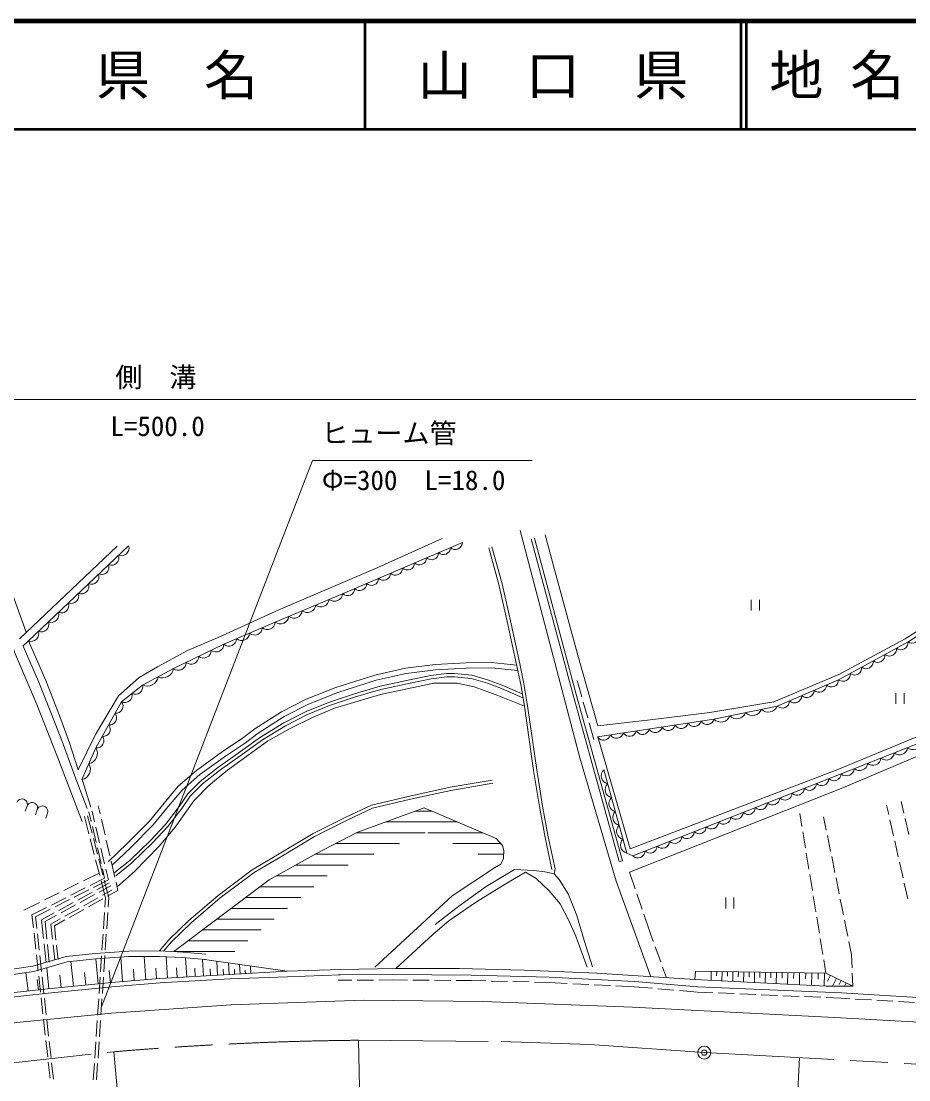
# Model space of a CAD drawing. Units: millimetres at full size, sheet at 1:1000; details may follow other scales. Extents: x 40000 to 680000, y 20000 to 380000.
# Drawn here: x 301222 to 383284, y 282074 to 380000 of the extents above; entities that cross this region are included whole.
import ezdxf
from ezdxf.enums import TextEntityAlignment as Align

# ---------------------------------------------------------------- set-up
doc = ezdxf.new("R2010")
doc.units = ezdxf.units.MM
doc.header["$LTSCALE"] = 1000
doc.header["$PDMODE"] = 32
doc.header["$PDSIZE"] = 500
doc.linetypes.add('CHAIN', pattern=[18.5, 12, -1.5, 3.5, -1.5])
for name, color, linetype, lineweight in [('M-BGD', 7, 'Continuous', 13), ('M-BMK', 2, 'CHAIN', 13), ('M-BMK-SRVR', 3, 'Continuous', 13), ('M-STR-HTXT', 7, 'Continuous', 13), ('M-TTL', 2, 'Continuous', 140), ('M-TTL-LINE', 7, 'Continuous', 50)]:
    doc.layers.add(name, color=color, linetype=linetype, lineweight=lineweight)
doc.layers.add('M-TTL-TXT', color=7, linetype='Continuous')
doc.styles.add('ＭＳ ゴシック', font='')
doc.styles.get('ＭＳ ゴシック').set_extended_font_data('MS Gothic')

msp = doc.modelspace()

# ---------------------------------------------------------------- hatches: boundary and pattern name
at = {"layer": 'M-BGD'}
h = msp.add_hatch(dxfattribs=at)
h.set_pattern_fill('USER', color=256, style=0, pattern_type=2)
h.set_pattern_definition([(0, (315328, 293933), (-0, 1000), [])])
h.paths.add_polyline_path([(315328, 293933), (324163, 300563), (328509, 303017), (332248, 304956), (338464, 307223), (345124, 304396), (345731, 303741), (345840, 303274), (345809, 302557), (345575, 302028), (338697, 304983), (329939, 301291), (320724, 293735)])

# ---------------------------------------------------------------- linework, layer by layer
for p, q in [((301061, 322879), (310086, 331426)), ((301887, 322672), (311157, 331474)), ((368724, 326489), (368724, 325489)), ((369474, 325489), (369474, 326489)), ((301887, 322672), (301382, 322194)), ((352619, 319022), (353055, 317498)), ((382092, 317853), (382092, 316853)), ((382842, 316853), (382842, 317853)), ((353192, 317017), (353604, 315574)), ((353741, 315094), (354177, 313569)), ((306854, 309865), (307671, 307300)), ((381425, 306607), (381224, 307491)), ((382591, 307807), (382834, 306726)), ((301768, 307394), (301605, 306921)), ((302714, 307069), (302551, 306596)), ((303659, 306743), (303496, 306271)), ((307685, 305980), (307478, 306852)), ((308005, 305934), (307769, 306922)), ((308345, 307426), (308519, 306677)), ((373397, 305502), (373197, 306720)), ((307473, 304844), (307061, 306429)), ((307769, 304896), (307351, 306504)), ((308632, 306190), (308972, 304729)), ((375406, 306405), (375657, 305170)), ((381868, 304656), (381536, 306119)), ((382943, 306239), (383272, 304775)), ((308149, 304034), (307801, 305493)), ((308468, 303989), (308120, 305448)), ((373721, 303528), (373478, 305009)), ((375756, 304680), (376055, 303210)), ((307976, 302908), (307599, 304360)), ((308272, 302960), (307895, 304412)), ((309085, 304242), (309425, 302781)), ((382311, 302706), (381979, 304169)), ((308612, 302089), (308264, 303548)), ((308931, 302043), (308584, 303502)), ((374045, 301555), (373802, 303035)), ((376155, 302720), (376454, 301250)), ((308479, 300973), (308101, 302425)), ((308775, 301025), (308398, 302476)), ((309539, 302294), (309879, 300833)), ((356513, 302260), (356802, 302340)), ((382754, 300756), (382422, 302218)), ((306968, 300475), (308422, 301190)), ((307586, 300047), (308937, 300731)), ((308935, 300730), (308728, 301602)), ((309282, 300569), (309047, 301557)), ((350582, 301578), (350504, 301132)), ((357474, 301293), (357989, 299756)), ((374369, 299581), (374126, 301061)), ((376553, 300760), (376852, 299290)), ((305173, 299593), (306519, 300254)), ((305802, 299144), (307140, 299821)), ((306135, 298976), (307473, 299653)), ((307919, 299879), (309282, 300569)), ((308209, 299664), (309357, 300291)), ((308440, 299448), (309501, 300028)), ((309016, 298904), (308604, 300489)), ((309319, 298933), (308901, 300541)), ((309992, 300346), (310166, 299597)), ((383197, 298805), (382865, 300268)), ((303378, 298710), (304724, 299372)), ((304017, 298240), (305356, 298918)), ((304350, 298073), (305688, 298750)), ((306453, 298705), (307770, 299424)), ((306685, 298490), (308001, 299208)), ((307005, 298177), (308315, 298908)), ((307445, 298079), (308755, 298810)), ((308752, 299152), (309607, 299629)), ((308959, 298047), (309016, 298904)), ((309191, 299054), (310166, 299597)), ((309260, 298051), (309319, 298933)), ((358148, 299282), (358624, 297860)), ((366358, 298925), (366358, 297925)), ((367108, 297925), (367108, 298925)), ((374693, 297608), (374450, 299088)), ((376952, 298800), (377250, 297330)), ((301475, 297775), (302929, 298490)), ((302220, 297331), (303571, 298015)), ((302541, 297157), (303904, 297847)), ((304698, 297746), (306015, 298465)), ((304929, 297531), (306246, 298250)), ((305259, 297203), (306569, 297934)), ((305698, 297105), (307008, 297835)), ((302352, 296135), (302220, 297331)), ((302662, 296064), (302541, 297157)), ((303110, 296879), (304259, 297507)), ((303288, 295155), (303110, 296879)), ((303429, 296712), (304491, 297291)), ((303967, 296482), (304822, 296959)), ((304287, 296317), (305262, 296861)), ((308825, 296051), (308925, 297548)), ((309126, 296055), (309226, 297552)), ((358783, 297386), (359297, 295849)), ((375017, 295634), (374774, 297114)), ((377350, 296840), (377649, 295371)), ((303597, 295086), (303429, 296712)), ((304122, 295073), (303967, 296482)), ((304431, 295007), (304287, 296317)), ((359297, 295849), (359661, 294856)), ((302572, 294147), (302407, 295638)), ((302881, 294076), (302717, 295567)), ((308691, 294056), (308792, 295552)), ((308992, 294060), (309093, 295556)), ((375341, 293660), (375098, 295141)), ((377748, 294881), (377999, 293646)), ((303517, 292933), (303339, 294657)), ((303815, 292964), (303648, 294589)), ((304331, 293167), (304177, 294576)), ((304630, 293200), (304486, 294510)), ((359834, 294386), (360350, 292978)), ((302791, 292159), (302627, 293650)), ((303101, 292089), (302936, 293579)), ((306053, 290735), (305827, 293013)), ((308351, 290963), (308123, 293260)), ((308558, 292060), (308658, 293557)), ((308859, 292064), (308959, 293561)), ((310602, 291164), (310426, 293417)), ((312752, 291332), (312584, 293483)), ((314743, 291474), (314627, 293466)), ((316531, 291578), (316427, 293366)), ((318080, 291668), (317990, 293218)), ((318166, 293201), (325803, 292111)), ((319376, 291743), (319301, 293039)), ((320453, 291806), (320391, 292884)), ((375622, 291949), (375422, 293167)), ((377999, 293646), (378041, 292440)), ((301854, 290297), (301666, 291985)), ((303775, 290509), (303584, 292432)), ((307202, 290849), (307088, 291998)), ((309475, 291074), (309364, 292199)), ((311677, 291248), (311593, 292324)), ((313747, 291410), (313669, 292405)), ((315637, 291526), (315585, 292420)), ((317306, 291623), (317261, 292398)), ((318728, 291706), (318691, 292354)), ((319915, 291775), (319883, 292314)), ((320953, 291835), (320928, 292273)), ((321452, 291863), (321402, 292739)), ((321951, 291892), (321932, 292229)), ((322450, 291920), (322412, 292595)), ((360523, 292509), (360887, 291516)), ((365024, 292113), (365011, 291265)), ((365524, 292105), (365518, 291681)), ((366024, 292098), (366011, 291215)), ((366524, 292090), (366517, 291649)), ((367024, 292082), (367010, 291165)), ((367524, 292074), (367517, 291616)), ((368024, 292067), (368009, 291115)), ((368524, 292059), (368517, 291583)), ((369024, 292051), (369009, 291065)), ((369524, 292043), (369516, 291550)), ((370024, 292036), (370008, 291015)), ((370534, 292028), (370526, 291518)), ((371044, 292020), (371027, 290965)), ((371571, 292012), (371563, 291484)), ((372099, 292003), (372082, 290912)), ((372645, 291995), (372636, 291449)), ((373191, 291986), (373173, 290857)), ((373755, 291978), (373746, 291413)), ((374320, 291969), (374302, 290801)), ((374904, 291960), (374895, 291376)), ((375488, 291951), (375469, 290742)), ((378058, 291940), (378099, 290734)), ((302814, 290403), (302708, 291364)), ((303011, 290171), (302846, 291662)), ((303321, 290101), (303156, 291592)), ((304914, 290622), (304801, 291761)), ((308424, 290065), (308524, 291561)), ((308725, 290069), (308825, 291565)), ((330538, 291283), (331799, 291290)), ((332299, 291293), (333799, 291301)), ((334299, 291303), (335561, 291310)), ((335561, 291310), (336941, 291301)), ((337441, 291298), (338941, 291288)), ((339441, 291285), (340941, 291275)), ((341441, 291272), (342820, 291263)), ((342820, 291263), (344176, 291228)), ((344676, 291215), (346175, 291176)), ((346675, 291164), (348175, 291125)), ((348675, 291112), (350030, 291077)), ((350030, 291077), (351713, 290992)), ((352213, 290967), (353711, 290891)), ((354210, 290866), (355708, 290790)), ((376044, 291742), (375778, 291199)), ((376587, 291475), (376223, 290734)), ((377036, 291255), (376854, 290884)), ((377484, 291035), (377337, 290734)), ((356208, 290765), (357891, 290680)), ((357891, 290680), (359579, 290539)), ((360077, 290497), (361572, 290372)), ((362070, 290330), (363758, 290189)), ((363758, 290189), (365152, 290130)), ((365652, 290109), (367150, 290046)), ((367650, 290025), (369149, 289961)), ((369648, 289940), (371147, 289877)), ((303231, 288183), (303066, 289674)), ((303540, 288113), (303376, 289604)), ((308290, 288069), (308391, 289566)), ((308591, 288073), (308691, 289570)), ((371646, 289856), (373145, 289793)), ((373645, 289771), (375143, 289708)), ((375643, 289687), (377037, 289628)), ((377037, 289628), (377829, 289580)), ((378329, 289550), (379826, 289460)), ((380325, 289430), (381822, 289339)), ((382321, 289309), (383819, 289219)), ((303451, 286195), (303286, 287686)), ((303760, 286125), (303595, 287616)), ((308157, 286074), (308257, 287570)), ((308458, 286078), (308558, 287574)), ((303670, 284207), (303505, 285698)), ((303980, 284137), (303815, 285628)), ((308023, 284078), (308123, 285575)), ((308324, 284082), (308424, 285579)), ((303890, 282219), (303725, 283710)), ((304199, 282149), (304035, 283640)), ((307889, 282082), (307989, 283579)), ((308190, 282087), (308290, 283583))]:
    msp.add_line(p, q, dxfattribs=at)
for points in [[(349650, 332494), (350842, 328124), (352618, 321557), (354537, 314822), (359135, 315341), (364883, 316042), (370819, 317047), (376801, 319571), (382947, 322866), (387761, 325904), (392434, 329004), (397887, 332992)], [(306489, 310753), (308078, 314009), (310212, 317592), (312128, 319290), (313810, 320287), (316599, 321783), (319434, 322998), (324778, 325413), (334207, 329471), (340142, 332135)], [(347356, 332899), (350406, 321267), (352877, 311856), (356242, 300446), (359435, 291613)], [(356513, 302260), (352221, 317773), (348385, 332108)], [(356802, 302340), (352510, 317851), (348674, 332185)], [(354504, 313791), (365269, 315427), (371126, 316642), (376797, 319073), (383216, 322578), (391425, 327750), (398218, 332595)], [(354536, 313796), (357521, 303435), (376729, 310773), (385819, 314535), (397153, 319629), (402247, 322364), (407949, 325705), (413300, 329234), (418114, 332552)], [(355081, 310743), (357215, 303054), (357765, 302795), (377026, 310382), (386852, 314249), (395311, 318011), (401784, 321283), (407392, 324578), (412720, 327989), (418913, 332336)], [(306861, 305960), (304610, 311857), (302670, 316788), (300614, 321625), (299586, 325223), (298745, 328238), (298067, 331206)], [(301697, 323481), (300567, 326555), (299890, 328962), (299446, 331416)], [(306843, 309840), (308136, 312769), (310504, 317053), (312436, 318580), (315318, 320107), (319960, 322365), (324712, 324406), (330943, 327039), (342020, 331791)], [(350288, 301516), (349660, 304497), (349130, 307348), (348600, 310697), (347744, 316633), (347401, 318647), (347017, 320506), (346227, 324183), (345396, 327886), (344446, 331282)], [(350582, 301578), (349954, 304555), (349426, 307399), (348897, 310742), (348040, 316679), (347696, 318703), (347310, 320568), (346520, 324247), (345687, 327959), (344735, 331362)], [(357474, 301293), (377016, 309028), (393654, 316062), (400384, 319263), (405875, 322278), (410689, 325199), (414755, 327980), (419849, 331695)], [(307310, 307173), (306365, 309666), (304885, 313711), (302852, 318867), (301390, 322201)], [(301887, 322672), (303512, 319008), (304797, 315689), (305685, 313236), (306489, 310753)], [(309282, 302278), (311020, 303935), (313054, 305985), (314427, 307667), (315732, 309226), (317430, 310700), (319825, 312433), (321656, 313644), (322829, 314551), (325298, 316101), (327566, 317275), (330316, 318366), (333920, 319515), (336739, 320164), (339493, 320496), (342355, 320638), (344714, 320670), (347032, 320437)], [(309627, 301916), (311370, 303578), (313426, 305650), (314812, 307348), (316090, 308875), (317741, 310308), (320109, 312022), (321947, 313237), (323116, 314140), (325546, 315667), (327774, 316820), (330485, 317895), (334052, 319032), (336825, 319671), (339536, 319998), (342371, 320138), (344692, 320169), (347137, 319924)], [(309797, 301184), (311260, 302367), (313150, 304195), (314563, 305701), (315830, 307362), (316619, 308515), (317782, 309678), (319382, 310925), (321292, 312296), (323359, 313781), (325519, 315089), (327565, 316149), (329622, 316980), (332052, 317779), (334399, 318485), (337276, 319098), (339083, 319462), (340548, 319659), (341295, 319649), (342884, 319503), (344432, 319046), (345741, 318537), (347550, 317769)], [(309985, 300951), (311459, 302142), (313364, 303984), (314792, 305507), (316073, 307186), (316851, 308323), (317981, 309453), (319561, 310684), (321467, 312052), (323525, 313530), (325666, 314828), (327691, 315876), (329725, 316698), (332142, 317493), (334474, 318195), (337337, 318804), (339133, 319166), (340566, 319359), (341280, 319349), (342828, 319207), (344335, 318762), (345628, 318259), (347610, 317418)], [(310089, 299929), (311695, 301354), (313969, 303675), (315465, 305451), (317178, 307882), (318565, 309315), (320310, 310732), (324002, 313396), (326074, 314565), (328224, 315624), (330202, 316465), (334455, 317712), (339362, 318771), (341543, 318771), (343101, 318413), (345142, 317681), (347744, 316633)], [(313995, 293997), (314886, 295034), (316724, 296826), (319419, 299131), (322581, 301499), (325214, 303057), (328205, 304849), (331228, 306375), (333595, 307481), (337163, 308323), (340886, 309133), (344765, 309803)], [(314374, 293979), (315104, 294829), (316926, 296604), (319607, 298897), (322748, 301249), (325368, 302799), (328350, 304586), (331359, 306106), (333694, 307197), (337229, 308030), (340944, 308838), (344816, 309507)], [(315328, 293933), (324163, 300563), (328509, 303017), (332248, 304956), (338464, 307223), (345124, 304396), (345731, 303741), (345840, 303274), (345809, 302557), (345575, 302028), (344968, 301669), (341058, 299083), (333907, 292486)], [(335850, 292369), (339288, 295532), (340760, 296770), (343330, 298546), (345963, 300174), (347833, 301280), (348822, 300688), (350037, 299567), (351042, 298352), (351883, 296763), (352491, 295361), (353542, 292486)], [(354033, 292533), (353262, 294963), (352607, 297277), (351790, 299286), (350972, 300595), (350504, 301132), (349632, 301312), (348604, 301436), (346828, 301530), (344211, 299956), (341687, 298134), (339506, 296451)], [(257523, 283345), (259729, 285257), (277898, 288637), (294271, 291457), (299342, 292158), (302286, 292579), (305371, 293467), (308082, 293759), (311166, 293969), (313995, 293997), (316167, 293893), (318301, 293690)], [(257850, 282967), (259954, 284790), (277986, 288145), (294348, 290963), (299412, 291663), (302391, 292089), (305468, 292974), (308125, 293261), (311186, 293469), (313985, 293497), (316131, 293394), (318254, 293193)], [(259385, 284296), (277805, 287227), (286451, 288396), (294630, 289494), (303673, 290499), (309562, 291083), (314049, 291434), (320475, 291807), (325803, 292111), (330768, 292275)], [(330768, 292275), (335850, 292369), (341738, 292369), (347720, 292206), (354427, 291949), (363494, 291341), (375645, 290734), (378099, 290734), (375622, 291949), (363564, 292136), (363494, 291341)], [(259447, 283901), (277863, 286832), (286504, 287999), (294679, 289097), (303715, 290101), (309597, 290685), (314076, 291034), (320498, 291408), (325853, 291611), (330748, 291791)], [(330535, 291783), (335561, 291810), (342829, 291763), (350049, 291576), (357924, 291179), (363790, 290688), (377063, 290128), (387134, 289520), (421221, 287821), (447037, 286402), (479057, 284772), (514494, 282826), (525010, 282406), (535105, 282511), (542203, 282932), (548355, 283615), (556662, 284824), (562015, 285755)], [(252173, 282151), (252609, 281348), (253245, 280814), (254110, 280445), (254810, 280407), (255688, 280483), (268619, 282644), (279571, 284380), (291481, 286202), (300807, 287371), (309564, 288230), (320592, 289002), (332870, 289432), (343918, 289317), (357741, 288802), (376401, 287829), (412848, 285826), (451141, 283336), (481321, 281919), (498450, 281017)]]:
    msp.add_lwpolyline(points, dxfattribs=at)
for centre, radius, start, end in [((310479, 331259), 711, 249.43744, 17.59964), ((340258, 331311), 654, 226.06865, 0.36742), ((341366, 331786), 654, 226.06865, 0.36742), ((309552, 330379), 711, 249.43744, 17.59964), ((338043, 330361), 654, 226.06865, 0.36742), ((339151, 330836), 654, 226.06865, 0.36742), ((308625, 329499), 711, 249.43744, 17.59964), ((335828, 329411), 654, 226.06865, 0.36742), ((336935, 329886), 654, 226.06865, 0.36742), ((307698, 328619), 711, 249.43744, 17.59964), ((333612, 328460), 654, 226.06865, 0.36742), ((334720, 328935), 654, 226.06865, 0.36742), ((305845, 326858), 711, 249.43744, 17.59964), ((306772, 327738), 711, 249.43744, 17.59964), ((331397, 327510), 654, 226.06865, 0.36742), ((332505, 327985), 654, 226.06865, 0.36742), ((304918, 325978), 711, 249.43744, 17.59964), ((328929, 326592), 772, 231.71272, 354.09539), ((330175, 327119), 772, 231.71272, 354.09539), ((303991, 325098), 711, 249.43744, 17.59964), ((326437, 325539), 772, 231.71272, 354.09539), ((327683, 326065), 772, 231.71272, 354.09539), ((303064, 324218), 711, 249.43744, 17.59964), ((323991, 324447), 722, 229.74458, 356.74326), ((325190, 325012), 772, 231.71272, 354.09539), ((302137, 323338), 711, 249.43744, 17.59964), ((321615, 323427), 722, 229.74458, 356.74326), ((322803, 323937), 722, 229.74458, 356.74326), ((383590, 323121), 660, 235.39478, 9.02552), ((319240, 322371), 721, 232.36393, 359.52907), ((320427, 322917), 722, 229.74458, 356.74326), ((382554, 322518), 664, 232.0817, 5.19766), ((316919, 321242), 721, 232.36393, 359.52907), ((318079, 321807), 721, 232.36393, 359.52907), ((380415, 321349), 664, 232.0817, 5.19766), ((381484, 321933), 664, 232.0817, 5.19766), ((315758, 320677), 721, 232.36393, 359.52907), ((378275, 320181), 664, 232.0817, 5.19766), ((379345, 320765), 664, 232.0817, 5.19766), ((312861, 319519), 1031, 245.64816, 350.17484), ((314302, 320283), 1031, 245.64816, 350.17484), ((377205, 319597), 664, 232.0817, 5.19766), ((311783, 318413), 674, 242.28666, 14.35357), ((374987, 318597), 676, 227.28336, 359.11382), ((376121, 319083), 676, 227.28336, 359.11382), ((310818, 317650), 674, 242.28666, 14.35357), ((372719, 317625), 676, 227.28336, 359.11382), ((373853, 318111), 676, 227.28336, 359.11382), ((309974, 316647), 668, 264.72164, 37.41711), ((368829, 316675), 899, 225.4337, 338.0055), ((370293, 316979), 899, 225.4337, 338.0055), ((371585, 317139), 676, 227.28336, 359.11382), ((309382, 315576), 668, 264.72164, 37.41711), ((364632, 315591), 657, 211.69051, 345.58991), ((365900, 316068), 899, 225.4337, 338.0055), ((367364, 316371), 899, 225.4337, 338.0055), ((308790, 314505), 668, 264.72164, 37.41711), ((358652, 314682), 657, 211.69051, 345.58991), ((359848, 314864), 657, 211.69051, 345.58991), ((361044, 315045), 657, 211.69051, 345.58991), ((362240, 315227), 657, 211.69051, 345.58991), ((363436, 315409), 657, 211.69051, 345.58991), ((308198, 313434), 668, 264.72164, 37.41711), ((355063, 314137), 657, 211.69051, 345.58991), ((356260, 314318), 657, 211.69051, 345.58991), ((357456, 314500), 657, 211.69051, 345.58991), ((307263, 312280), 1001, 283.07057, 29.28753), ((382427, 312878), 744, 229.0462, 353.92092), ((383655, 313361), 744, 229.0462, 353.92092), ((379970, 311911), 744, 229.0462, 353.92092), ((381198, 312394), 744, 229.0462, 353.92092), ((306617, 310815), 1001, 283.07057, 29.28753), ((355598, 310196), 753, 133.45336, 257.5769), ((377514, 310944), 744, 229.0462, 353.92092), ((378742, 311427), 744, 229.0462, 353.92092), ((355954, 308915), 753, 133.45336, 257.5769), ((374097, 309511), 663, 224.89149, 358.10813), ((375230, 309957), 663, 224.89149, 358.10813), ((376363, 310404), 663, 224.89149, 358.10813), ((371831, 308618), 663, 224.89149, 358.10813), ((372964, 309065), 663, 224.89149, 358.10813), ((301295, 307557), 500, 341.01462, 161.01462), ((302241, 307231), 500, 341.01462, 161.01462), ((356310, 307633), 753, 133.45336, 257.5769), ((369565, 307726), 663, 224.89149, 358.10813), ((370698, 308172), 663, 224.89149, 358.10813), ((303186, 306906), 500, 341.01462, 161.01462), ((356665, 306352), 753, 133.45336, 257.5769), ((367299, 306833), 663, 224.89149, 358.10813), ((368432, 307280), 663, 224.89149, 358.10813), ((357021, 305071), 753, 133.45336, 257.5769), ((365033, 305941), 663, 224.89149, 358.10813), ((366166, 306387), 663, 224.89149, 358.10813), ((361634, 304602), 663, 224.89149, 358.10813), ((362767, 305048), 663, 224.89149, 358.10813), ((363900, 305494), 663, 224.89149, 358.10813), ((357377, 303789), 753, 133.45336, 257.5769), ((359368, 303709), 663, 224.89149, 358.10813), ((360501, 304156), 663, 224.89149, 358.10813), ((358235, 303263), 663, 224.89149, 358.10813)]:
    msp.add_arc(centre, radius, start, end, dxfattribs=at)
at = {"layer": 'M-BMK'}
for points in [[(332409, 285736), (345594, 285620), (353797, 285339), (364368, 284593), (464444, 279154), (525266, 276053), (534695, 275737), (538130, 275842), (546963, 276403), (552571, 276999), (563000, 278420)], [(229799, 273781), (248753, 275763), (257375, 277078), (265291, 278403), (283244, 281389), (295757, 283124), (309797, 284670)]]:
    msp.add_lwpolyline(points, dxfattribs=at)
msp.add_arc((335219, -14251), 300000, 90.53662, 94.8609, dxfattribs=at)
at = {"layer": 'M-BMK-SRVR'}
msp.add_circle((364368, 284593), 600, dxfattribs=at)
msp.add_point((364368, 284593), dxfattribs=at)
at = {"layer": 'M-STR-HTXT'}
for p, q in [((65677, 345000), (562101, 345000)), ((328148, 339358), (308642, 288835)), ((348473, 339358), (328148, 339358)), ((332409, 285736), (333140, 248201)), ((309797, 284670), (313207, 247283)), ((373179, 284115), (371791, 255297))]:
    msp.add_line(p, q, dxfattribs=at)
at = {"layer": 'M-TTL'}
msp.add_line((680000, 380000), (40000, 380000), dxfattribs=at)
at = {"layer": 'M-TTL-LINE'}
for p, q in [((333000, 380000), (333000, 370000)), ((367750, 380000), (367750, 370000)), ((368250, 380000), (368250, 370000)), ((40000, 370000), (680000, 370000))]:
    msp.add_line(p, q, dxfattribs=at)

# ---------------------------------------------------------------- texts
at = {"layer": 'M-STR-HTXT', "style": 'ＭＳ ゴシック'}
msp.add_text('側\u3000溝', height=1833, dxfattribs=at).set_placement((313674, 347070), align=Align.MIDDLE_CENTER)
for s, p in [('L=500.0', (313832, 341076)), ('ヒューム管', (335220, 340424))]:
    msp.add_text(s, height=1833, dxfattribs=at).set_placement(p, align=Align.BOTTOM_CENTER)
msp.add_text('Φ=300\u3000L=18.0', height=1833, dxfattribs=at).set_placement((329017, 336076), align=Align.BOTTOM_LEFT)
at = {"layer": 'M-TTL-TXT', "style": 'ＭＳ ゴシック'}
for s, p in [('県\u3000名', (315625, 375000)), ('山\u3000口\u3000県', (350375, 375000))]:
    msp.add_text(s, height=3666, dxfattribs=at).set_placement(p, align=Align.MIDDLE_CENTER)
msp.add_text('地 名', height=3666, dxfattribs=at).set_placement((370380, 375000), align=Align.MIDDLE_LEFT)

doc.saveas('drawing.dxf')
